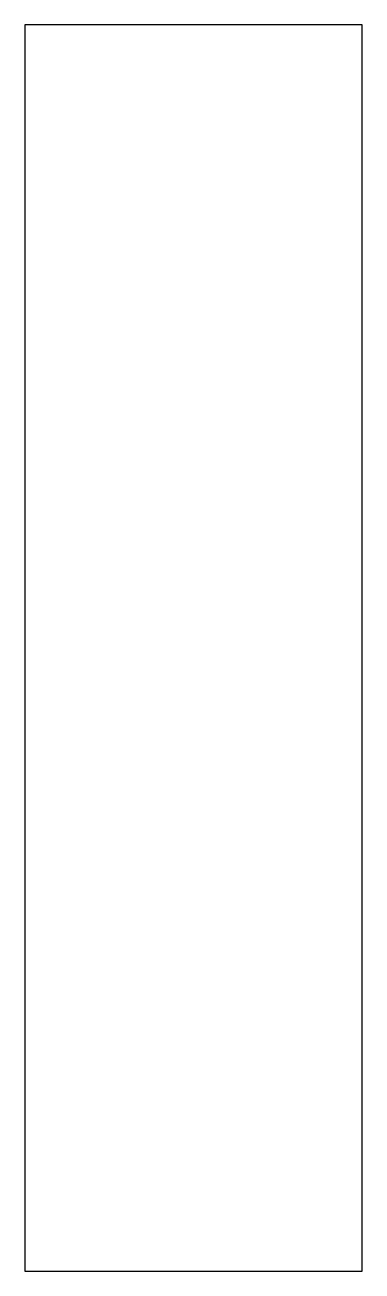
# Model space of a CAD drawing. Header units: millimetres. Extents: x 5 to 45, y -68 to 80.
import ezdxf

# ---------------------------------------------------------------- set-up
doc = ezdxf.new("R2010")
doc.units = ezdxf.units.MM
doc.layers.add('Shape2DView001', color=7, linetype='CONTINUOUS')

msp = doc.modelspace()

# ---------------------------------------------------------------- linework, layer by layer
at = {"layer": 'Shape2DView001'}
for p, q in [((45, 80), (5, 80)), ((5, 80), (5, -68)), ((45, -68), (45, 80)), ((5, -68), (45, -68))]:
    msp.add_line(p, q, dxfattribs=at)

doc.saveas('drawing.dxf')
